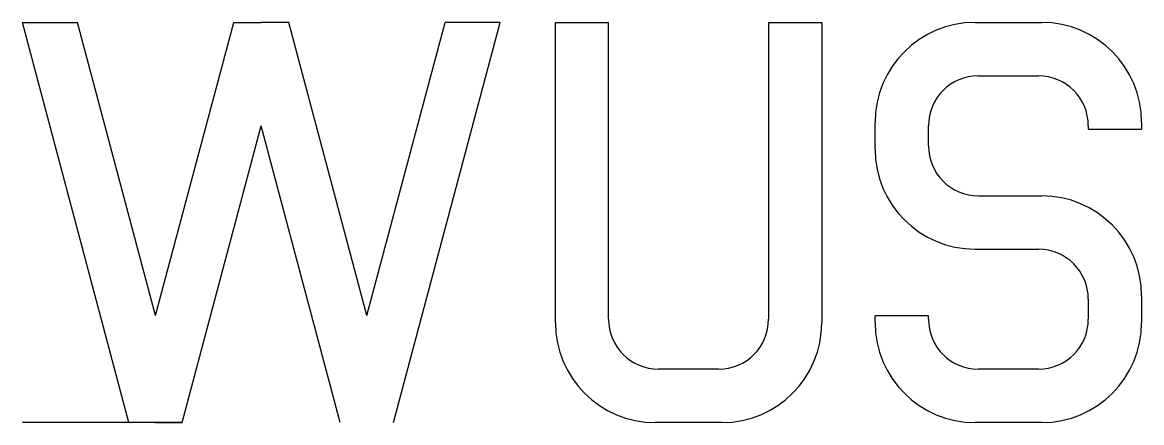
# Model space of a CAD drawing. Header units: inches. Extents: x 0 to 420, y 0 to 150.
import ezdxf

# ---------------------------------------------------------------- set-up
doc = ezdxf.new("R2010")
doc.units = ezdxf.units.IN
doc.header["$MEASUREMENT"] = 0

msp = doc.modelspace()

# ---------------------------------------------------------------- linework, layer by layer
for p, q in [((40, 0), (0, 150)), ((0, 150), (20.7, 150)), ((50, 40.12), (20.7, 150)), ((50, 40.12), (79.3, 150)), ((79.3, 150), (89.65, 150)), ((100, 150), (89.65, 150)), ((129.3, 40.12), (100, 150)), ((129.3, 40.12), (158.6, 150)), ((139.3, 0), (179.3, 150)), ((179.3, 150), (158.6, 150)), ((200, 37.5), (200, 150)), ((200, 150), (220, 150)), ((220, 38.75), (220, 150)), ((280, 150), (280, 38.75)), ((280, 150), (300, 150)), ((300, 150), (300, 37.5)), ((357.5, 150), (382.5, 150)), ((358.75, 130), (381.25, 130)), ((60, 0), (89.65, 111.19)), ((119.3, 0), (89.65, 111.19)), ((320, 102.5), (320, 112.5)), ((340, 103.75), (340, 111.25)), ((400, 111.25), (400, 110)), ((400, 110), (420, 110)), ((420, 112.5), (420, 110)), ((358.75, 85), (382.5, 85)), ((357.5, 65), (381.25, 65)), ((400, 46.25), (400, 38.75)), ((420, 47.5), (420, 37.5)), ((320, 37.5), (320, 40)), ((340, 40), (320, 40)), ((340, 38.75), (340, 40)), ((261.25, 20), (238.75, 20)), ((381.25, 20), (358.75, 20)), ((60, 0), (0, 0)), ((50, 0), (40, 0)), ((50, 0), (60, 0)), ((262.5, 0), (237.5, 0)), ((382.5, 0), (357.5, 0))]:
    msp.add_line(p, q)
for centre, radius, start, end in [((357.5, 112.5), 37.5, 90, 180), ((382.5, 112.5), 37.5, 0, 90), ((358.75, 111.25), 18.75, 90, 180), ((381.25, 111.25), 18.75, 0, 90), ((357.5, 102.5), 37.5, 180, 270), ((358.75, 103.75), 18.75, 180, 270), ((382.5, 47.5), 37.5, 0, 90), ((381.25, 46.25), 18.75, 0, 90), ((238.75, 38.75), 18.75, 180, 270), ((261.25, 38.75), 18.75, 270, 0), ((358.75, 38.75), 18.75, 180, 270), ((381.25, 38.75), 18.75, 270, 0), ((237.5, 37.5), 37.5, 180, 270), ((262.5, 37.5), 37.5, 270, 0), ((357.5, 37.5), 37.5, 180, 270), ((382.5, 37.5), 37.5, 270, 0)]:
    msp.add_arc(centre, radius, start, end)

doc.saveas('drawing.dxf')
